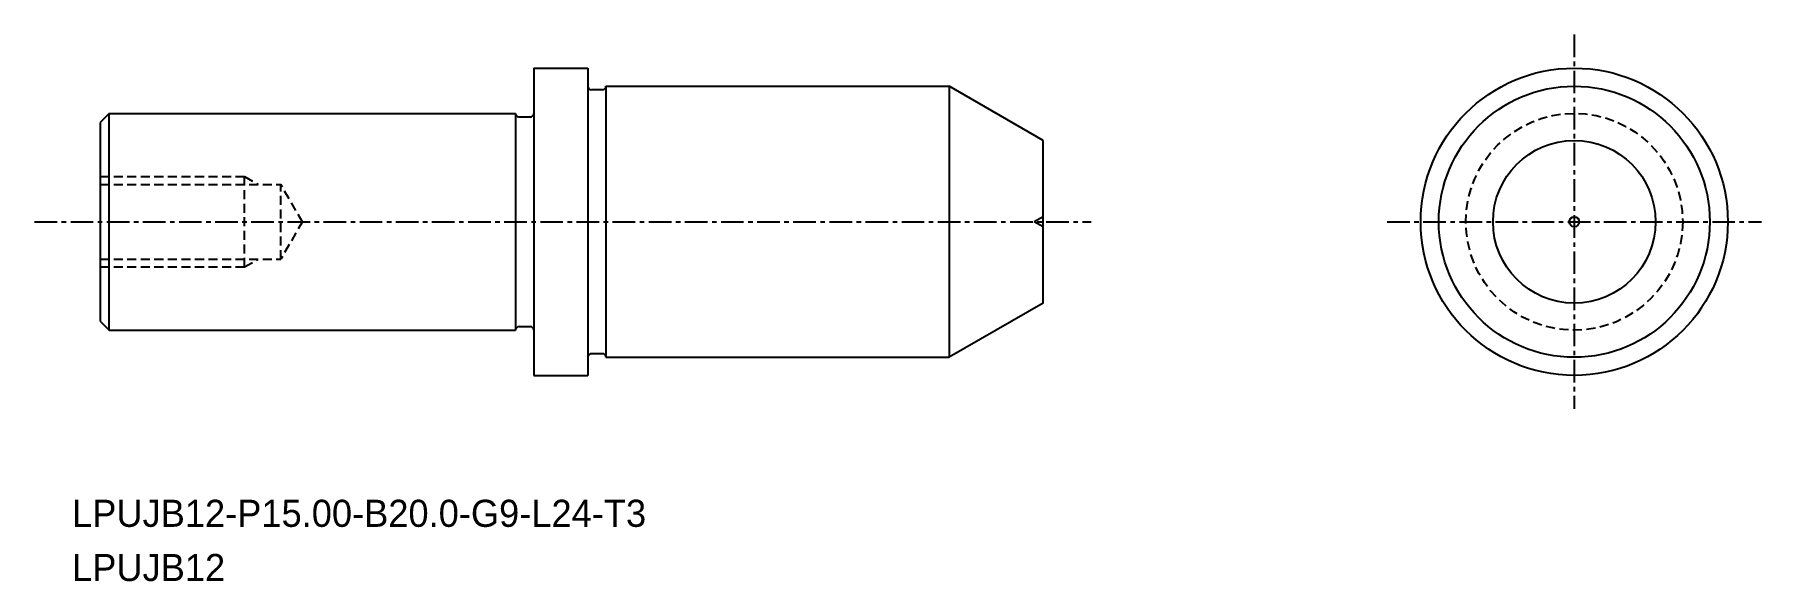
# Model space of a CAD drawing. Extents: x -1753.8 to -1658.2, y -798.6 to -768.3.
import ezdxf

# ---------------------------------------------------------------- set-up
doc = ezdxf.new("R2010")
doc.units = 0
doc.linetypes.add('CENTER', pattern=[2, 1.25, -0.25, 0.25, -0.25])
doc.linetypes.add('DASHED', pattern=[0.75, 0.5, -0.25])
doc.layers.get('0').update_dxf_attribs({"linetype": 'CONTINUOUS'})
doc.layers.add('CENTER', color=1, linetype='CENTER')

msp = doc.modelspace()

# ---------------------------------------------------------------- linework, layer by layer
at = {"color": 7, "linetype": 'CONTINUOUS'}
for p, q in [((-1726.176, -770.198), (-1723.176, -770.198)), ((-1726.176, -770.198), (-1726.176, -787.198)), ((-1722.376, -771.398), (-1722.976, -771.398)), ((-1722.176, -771.198), (-1722.176, -786.198)), ((-1722.176, -771.198), (-1703.176, -771.198)), ((-1749.676, -772.698), (-1750.176, -773.198)), ((-1750.176, -773.198), (-1750.176, -784.198)), ((-1749.676, -784.698), (-1749.676, -772.698)), ((-1749.676, -772.698), (-1727.176, -772.698)), ((-1727.176, -772.698), (-1727.176, -784.698)), ((-1726.976, -772.898), (-1726.376, -772.898)), ((-1750.176, -784.198), (-1749.676, -784.698)), ((-1749.676, -784.698), (-1727.176, -784.698)), ((-1726.976, -784.498), (-1726.376, -784.498)), ((-1722.376, -785.998), (-1722.976, -785.998)), ((-1722.176, -786.198), (-1703.176, -786.198)), ((-1726.176, -787.198), (-1723.176, -787.198))]:
    msp.add_line(p, q, dxfattribs=at)
at = {"linetype": 'CONTINUOUS'}
for p, q in [((-1723.176, -770.198), (-1723.176, -787.198)), ((-1703.176, -771.198), (-1703.176, -786.198)), ((-1697.979, -774.198), (-1703.176, -771.198)), ((-1697.979, -783.198), (-1697.979, -774.198)), ((-1697.979, -783.198), (-1703.176, -786.198))]:
    msp.add_line(p, q, dxfattribs=at)
at = {"color": 3, "linetype": 'DASHED'}
for p, q in [((-1750.176, -776.198), (-1742.176, -776.198)), ((-1750.176, -776.631), (-1740.176, -776.631)), ((-1742.176, -776.198), (-1741.426, -776.631)), ((-1742.176, -781.198), (-1742.176, -776.198)), ((-1738.963, -778.731), (-1740.176, -776.631)), ((-1740.176, -780.765), (-1740.176, -776.631)), ((-1738.963, -778.665), (-1740.176, -780.765)), ((-1750.176, -780.765), (-1740.176, -780.765)), ((-1742.176, -781.198), (-1741.426, -780.765)), ((-1750.176, -781.198), (-1742.176, -781.198))]:
    msp.add_line(p, q, dxfattribs=at)
at = {"color": 3}
for p in [(-1697.979, -778.421), (-1697.979, -778.974)]:
    msp.add_line(p, (-1698.468, -778.698), dxfattribs=at)
at = {"linetype": 'CONTINUOUS'}
for radius in [8.5, 7.5, 4.5]:
    msp.add_circle((-1668.578, -778.698), radius, dxfattribs=at)
at = {"color": 3, "linetype": 'DASHED'}
msp.add_circle((-1668.578, -778.698), 6, dxfattribs=at)
msp.add_circle((-1668.578, -778.698), 0.276)
at = {"color": 7, "linetype": 'CONTINUOUS'}
for centre, start, end in [((-1722.976, -771.198), 180, 270), ((-1722.376, -771.198), 270, 0), ((-1726.976, -772.698), 180, 270), ((-1726.376, -772.698), 270, 0), ((-1726.976, -784.698), 90, 180), ((-1726.376, -784.698), 0, 90), ((-1722.976, -786.198), 90, 180), ((-1722.376, -786.198), 0, 90)]:
    msp.add_arc(centre, 0.2, start, end, dxfattribs=at)
msp.add_point((-1750.176, -778.698), dxfattribs=at)
at = {"layer": 'CENTER', "color": 1, "linetype": 'CENTER'}
for p, q in [((-1668.578, -768.338), (-1668.578, -789.057)), ((-1753.807, -778.698), (-1695.313, -778.698)), ((-1678.937, -778.698), (-1658.218, -778.698))]:
    msp.add_line(p, q, dxfattribs=at)

# ---------------------------------------------------------------- texts
for s, p in [('LPUJB12-P15.00-B20.0-G9-L24-T3', (-1751.73, -795.58)), ('LPUJB12', (-1751.73, -798.58))]:
    msp.add_text(s, height=1.5).set_placement(p)

doc.saveas('drawing.dxf')
